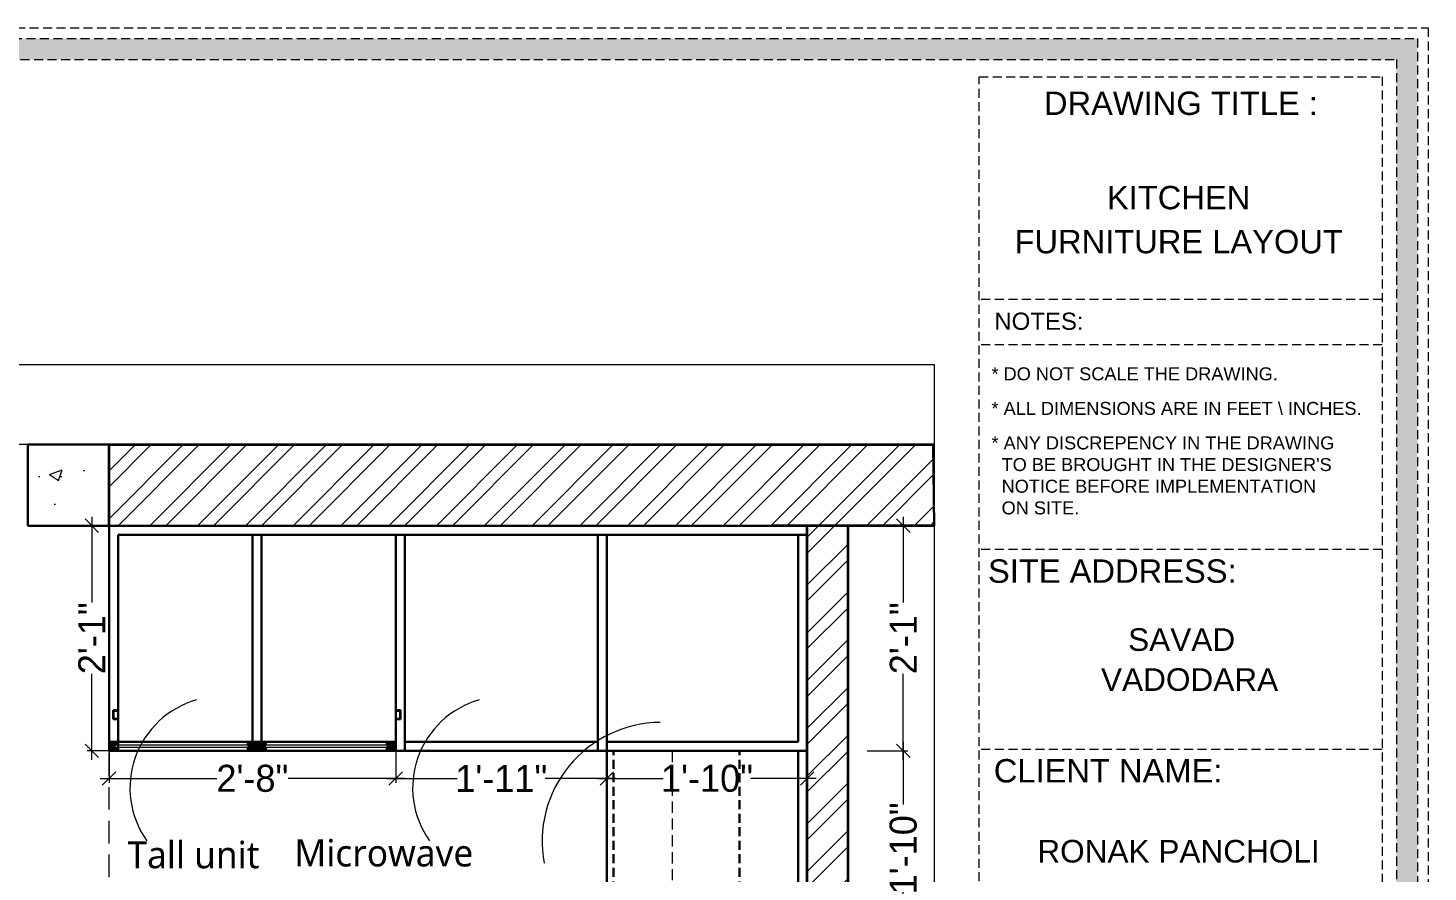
# Model space of a CAD drawing. Header units: millimetres. Extents: x 56222 to 3066687, y -650199 to -121287.
# Drawn here: x 139157.1 to 139312.5, y -185588.2 to -185494.5 of the extents above; entities that cross this region are included whole.
import ezdxf
from ezdxf.enums import TextEntityAlignment as Align

# ---------------------------------------------------------------- set-up
doc = ezdxf.new("R2010")
doc.units = ezdxf.units.MM
doc.header["$MEASUREMENT"] = 0
doc.header["$PDMODE"] = 35
for name, pattern in [('DASHED', [0.75, 0.5, -0.25]), ('DASHED2', [0.375, 0.25, -0.125]), ('DASHEDX2', [1.5, 1, -0.5]), ('HIDDEN', [0.375, 0.25, -0.125])]:
    doc.linetypes.add(name, pattern=pattern)
doc.layers.get('Defpoints').update_dxf_attribs({"color": 220})
doc.layers.add('AR HATCH-7', color=7, linetype='Continuous')
for name, color, linetype, lineweight in [('COLUMN', 1, 'Continuous', 30), ('Dimension', 10, 'DASHEDX2', 20), ('FIRST FLOOR ( DW_RAIL )', 7, 'Continuous', 9), ('FUR1', 22, 'Continuous', 0), ('FURNITURE', 32, 'Continuous', 9), ('furniture dimensions', 1, 'DASHED', 0), ('FURNITURE-1', 252, 'Continuous', 13), ('GROUND FLOOR', 7, 'Continuous', 9), ('Labelling', 1, 'Continuous', 25), ('NAME PLATE', 7, 'Continuous', 25), ('wall', 7, 'Continuous', 30)]:
    doc.layers.add(name, color=color, linetype=linetype, lineweight=lineweight)
doc.layers.add('hatch', color=250, linetype='Continuous', lineweight=9, transparency=0.5)
doc.styles.add('Arial', font='arial.ttf')
doc.styles.add('century g', font='GOTHIC.TTF')
doc.styles.add('style4', font='ARIALN.TTF')
doc.dimstyles.new('Archana', dxfattribs={"dimtxt": 2, "dimasz": 0.75, "dimexe": 0.5, "dimexo": 0.5, "dimgap": 0, "dimtad": 0, "dimzin": 0, "dimdsep": 46, "dimlunit": 4, "dimtxsty": 'century g', "dimblk": 'OBLIQUE', "dimcen": 0, "dimdle": 1, "dimclrd": 256, "dimclre": 256, "dimclrt": 256, "dimadec": 0, "dimazin": 0, "dimtfac": 1, "dimtofl": 0, "dimtmove": 1, "dimatfit": 3, "dimfxl": 1, "dimfxlon": 1, "dimtolj": 1, "dimtzin": 0, "dimlwd": -1, "dimlwe": -1, "dimarcsym": 0})
pattern_1 = [(45, (-1053.8195, -1477.3714), (-2.65165043, 2.65165043), []), (45, (-1052.0518, -1477.3714), (-2.65165043, 2.65165043), [])]

# ---------------------------------------------------------------- blocks, each defined once
blk = doc.blocks.new('_Oblique')
at = {"layer": 'wall', "color": 0, "lineweight": -2}
blk.add_line((-0.5, -0.5), (0.5, 0.5), dxfattribs=at)
blk = doc.blocks.new('*D673')
at = {"layer": 'Defpoints', "color": 0, "linetype": 'Continuous', "lineweight": 30, "transparency": 16777216}
for p in [(139166.13, -185573.74), (139197.95, -185573.74), (139197.95, -185577.81)]:
    blk.add_point(p, dxfattribs=at)
at = {"layer": 'furniture dimensions', "color": 5, "linetype": 'ByBlock', "transparency": 16777216}
blk.add_line((139166.13, -185574.24), (139166.13, -185578.31), dxfattribs=at)
at = {"layer": 'furniture dimensions', "color": 5, "linetype": 'Continuous', "transparency": 16777216}
for p, q in [((139197.95, -185574.24), (139197.95, -185578.31)), ((139165.13, -185577.81), (139178.09, -185577.81)), ((139198.95, -185577.81), (139186, -185577.81))]:
    blk.add_line(p, q, dxfattribs=at)
at = {"layer": 'furniture dimensions', "color": 5, "linetype": 'Continuous', "transparency": 16777216, "xscale": 1.5, "yscale": 1.5, "zscale": 1.5, "rotation": 180}
blk.add_blockref('_Oblique', (139166.13, -185577.81), dxfattribs=at)
at = {"layer": 'furniture dimensions', "color": 5, "linetype": 'Continuous', "transparency": 16777216, "xscale": 1.5, "yscale": 1.5, "zscale": 1.5}
blk.add_blockref('_Oblique', (139197.95, -185577.81), dxfattribs=at)
at = {"layer": 'furniture dimensions', "linetype": 'Continuous', "lineweight": 0, "transparency": 16777216, "insert": (139182.04, -185577.81), "char_height": 3, "attachment_point": 5, "style": 'century g'}
blk.add_mtext('\\A1;2\'-8"', dxfattribs=at)
blk = doc.blocks.new('*D653')
at = {"layer": 'Defpoints', "color": 0, "linetype": 'Continuous', "lineweight": 30, "transparency": 16777216}
for p in [(139221.38, -185574.74), (139243.63, -185574.74), (139243.63, -185577.81)]:
    blk.add_point(p, dxfattribs=at)
at = {"layer": 'furniture dimensions', "color": 5, "linetype": 'ByBlock', "transparency": 16777216}
blk.add_line((139221.38, -185575.24), (139221.38, -185578.31), dxfattribs=at)
at = {"layer": 'furniture dimensions', "color": 5, "linetype": 'Continuous', "transparency": 16777216}
for p, q in [((139243.63, -185575.24), (139243.63, -185578.31)), ((139220.38, -185577.81), (139227.63, -185577.81)), ((139244.63, -185577.81), (139237.38, -185577.81))]:
    blk.add_line(p, q, dxfattribs=at)
at = {"layer": 'furniture dimensions', "color": 5, "linetype": 'Continuous', "transparency": 16777216, "xscale": 1.5, "yscale": 1.5, "zscale": 1.5, "rotation": 180}
blk.add_blockref('_Oblique', (139221.38, -185577.81), dxfattribs=at)
at = {"layer": 'furniture dimensions', "color": 5, "linetype": 'Continuous', "transparency": 16777216, "xscale": 1.5, "yscale": 1.5, "zscale": 1.5}
blk.add_blockref('_Oblique', (139243.63, -185577.81), dxfattribs=at)
at = {"layer": 'furniture dimensions', "linetype": 'Continuous', "lineweight": 0, "transparency": 16777216, "insert": (139232.51, -185577.81), "char_height": 3, "attachment_point": 5, "style": 'century g'}
blk.add_mtext('\\A1;1\'-10"', dxfattribs=at)
blk = doc.blocks.new('*D654')
at = {"layer": 'Defpoints', "color": 0, "linetype": 'Continuous', "lineweight": 30, "transparency": 16777216}
for p in [(139250.78, -185549.74), (139243.63, -185574.74), (139254.3, -185574.74)]:
    blk.add_point(p, dxfattribs=at)
at = {"layer": 'furniture dimensions', "color": 5, "linetype": 'Continuous', "transparency": 16777216}
for p, q in [((139254.3, -185548.74), (139254.3, -185558.28)), ((139254.3, -185575.74), (139254.3, -185566.19)), ((139250.3, -185574.74), (139254.8, -185574.74))]:
    blk.add_line(p, q, dxfattribs=at)
at = {"layer": 'furniture dimensions', "color": 5, "linetype": 'ByBlock', "transparency": 16777216}
blk.add_line((139251.28, -185549.74), (139254.8, -185549.74), dxfattribs=at)
at = {"layer": 'furniture dimensions', "color": 5, "linetype": 'Continuous', "transparency": 16777216, "xscale": 1.5, "yscale": 1.5, "zscale": 1.5}
for p, rotation in [((139254.3, -185549.74), 90), ((139254.3, -185574.74), 270)]:
    blk.add_blockref('_Oblique', p, dxfattribs=dict(at, rotation=rotation))
at = {"layer": 'furniture dimensions', "linetype": 'Continuous', "lineweight": 0, "transparency": 16777216, "insert": (139254.3, -185562.24), "char_height": 3, "attachment_point": 5, "rotation": 90, "style": 'century g'}
blk.add_mtext('\\A1;2\'-1"', dxfattribs=at)
blk = doc.blocks.new('*D655')
at = {"layer": 'Defpoints', "color": 0, "linetype": 'Continuous', "lineweight": 30, "transparency": 16777216}
for p in [(139243.63, -185574.74), (139243.63, -185596.4), (139254.3, -185596.4)]:
    blk.add_point(p, dxfattribs=at)
at = {"layer": 'furniture dimensions', "color": 5, "linetype": 'Continuous', "transparency": 16777216}
for p, q in [((139254.3, -185573.74), (139254.3, -185580.69)), ((139254.3, -185597.4), (139254.3, -185590.45)), ((139250.3, -185596.4), (139254.8, -185596.4))]:
    blk.add_line(p, q, dxfattribs=at)
at = {"layer": 'furniture dimensions', "color": 5, "linetype": 'ByBlock', "transparency": 16777216}
blk.add_line((139250.3, -185574.74), (139254.8, -185574.74), dxfattribs=at)
at = {"layer": 'furniture dimensions', "color": 5, "linetype": 'Continuous', "transparency": 16777216, "xscale": 1.5, "yscale": 1.5, "zscale": 1.5}
for p, rotation in [((139254.3, -185574.74), 90), ((139254.3, -185596.4), 270)]:
    blk.add_blockref('_Oblique', p, dxfattribs=dict(at, rotation=rotation))
at = {"layer": 'furniture dimensions', "linetype": 'Continuous', "lineweight": 0, "transparency": 16777216, "insert": (139254.3, -185585.57), "char_height": 3, "attachment_point": 5, "rotation": 90, "style": 'century g'}
blk.add_mtext('\\A1;1\'-10"', dxfattribs=at)
blk = doc.blocks.new('*D659')
at = {"layer": 'Defpoints', "color": 0, "linetype": 'Continuous', "lineweight": 30, "transparency": 16777216}
for p in [(139167.13, -185549.74), (139164.21, -185574.74), (139167.13, -185574.74)]:
    blk.add_point(p, dxfattribs=at)
at = {"layer": 'furniture dimensions', "color": 5, "linetype": 'Continuous', "transparency": 16777216}
for p, q in [((139164.21, -185548.74), (139164.21, -185558.28)), ((139164.21, -185575.74), (139164.21, -185566.19)), ((139166.63, -185574.74), (139163.71, -185574.74))]:
    blk.add_line(p, q, dxfattribs=at)
at = {"layer": 'furniture dimensions', "color": 5, "linetype": 'ByBlock', "transparency": 16777216}
blk.add_line((139166.63, -185549.74), (139163.71, -185549.74), dxfattribs=at)
at = {"layer": 'furniture dimensions', "color": 5, "linetype": 'Continuous', "transparency": 16777216, "xscale": 1.5, "yscale": 1.5, "zscale": 1.5}
for p, rotation in [((139164.21, -185549.74), 90), ((139164.21, -185574.74), 270)]:
    blk.add_blockref('_Oblique', p, dxfattribs=dict(at, rotation=rotation))
at = {"layer": 'furniture dimensions', "linetype": 'Continuous', "lineweight": 0, "transparency": 16777216, "insert": (139164.21, -185562.24), "char_height": 3, "attachment_point": 5, "rotation": 90, "style": 'century g'}
blk.add_mtext('\\A1;2\'-1"', dxfattribs=at)
blk = doc.blocks.new('*D670')
at = {"layer": 'Defpoints', "color": 0, "linetype": 'Continuous', "lineweight": 30, "transparency": 16777216}
for p in [(139197.95, -185574.74), (139221.38, -185574.74), (139221.38, -185577.81)]:
    blk.add_point(p, dxfattribs=at)
at = {"layer": 'furniture dimensions', "color": 5, "linetype": 'ByBlock', "transparency": 16777216}
blk.add_line((139197.95, -185575.24), (139197.95, -185578.31), dxfattribs=at)
at = {"layer": 'furniture dimensions', "color": 5, "linetype": 'Continuous', "transparency": 16777216}
for p, q in [((139221.38, -185575.24), (139221.38, -185578.31)), ((139196.95, -185577.81), (139204.79, -185577.81)), ((139222.38, -185577.81), (139214.55, -185577.81))]:
    blk.add_line(p, q, dxfattribs=at)
at = {"layer": 'furniture dimensions', "color": 5, "linetype": 'Continuous', "transparency": 16777216, "xscale": 1.5, "yscale": 1.5, "zscale": 1.5, "rotation": 180}
blk.add_blockref('_Oblique', (139197.95, -185577.81), dxfattribs=at)
at = {"layer": 'furniture dimensions', "color": 5, "linetype": 'Continuous', "transparency": 16777216, "xscale": 1.5, "yscale": 1.5, "zscale": 1.5}
blk.add_blockref('_Oblique', (139221.38, -185577.81), dxfattribs=at)
at = {"layer": 'furniture dimensions', "linetype": 'Continuous', "lineweight": 0, "transparency": 16777216, "insert": (139209.67, -185577.81), "char_height": 3, "attachment_point": 5, "style": 'century g'}
blk.add_mtext('\\A1;1\'-11"', dxfattribs=at)

msp = doc.modelspace()

# ---------------------------------------------------------------- hatches: boundary and pattern name
at = {"lineweight": 5, "ltscale": 4, "true_color": 0xc7c8ca}
h = msp.add_hatch(color=9, dxfattribs=at)
h.dxf.hatch_style = 1
h.paths.add_polyline_path([(139166.6, -185573.74), (139166.6, -185574.74), (139166.13, -185574.74), (139166.13, -185573.74)])
h.paths.add_polyline_path([(139167.13, -185573.74), (139167.13, -185574.12), (139166.88, -185574.12), (139166.88, -185574.36), (139167.13, -185574.36), (139167.13, -185574.74), (139166.6, -185574.74), (139166.6, -185573.74)])
h = msp.add_hatch(color=9, dxfattribs=at)
h.dxf.hatch_style = 1
h.paths.add_polyline_path([(139182.07, -185573.74), (139182.07, -185574.74), (139182.54, -185574.74), (139182.54, -185573.74)])
h.paths.add_polyline_path([(139181.54, -185573.74), (139181.54, -185574.12), (139181.79, -185574.12), (139181.79, -185574.36), (139181.54, -185574.36), (139181.54, -185574.74), (139182.07, -185574.74), (139182.07, -185573.74)])
h = msp.add_hatch(color=9, dxfattribs=at)
h.dxf.hatch_style = 1
h.paths.add_polyline_path([(139183.02, -185573.74), (139183.02, -185574.74), (139182.54, -185574.74), (139182.54, -185573.74)])
h.paths.add_polyline_path([(139183.54, -185573.74), (139183.54, -185574.12), (139183.29, -185574.12), (139183.29, -185574.36), (139183.54, -185574.36), (139183.54, -185574.74), (139183.02, -185574.74), (139183.02, -185573.74)])
h = msp.add_hatch(color=9, dxfattribs=at)
h.dxf.hatch_style = 1
h.paths.add_polyline_path([(139197.48, -185573.74), (139197.48, -185574.74), (139197.95, -185574.74), (139197.95, -185573.74)])
h.paths.add_polyline_path([(139196.95, -185573.74), (139196.95, -185574.12), (139197.2, -185574.12), (139197.2, -185574.36), (139196.95, -185574.36), (139196.95, -185574.74), (139197.48, -185574.74), (139197.48, -185573.74)])
at = {"layer": 'AR HATCH-7', "lineweight": 18, "true_color": 0x939598, "transparency": 33554610}
h = msp.add_hatch(dxfattribs=at)
h.set_pattern_fill('ANSI32', color=252, scale=10)
h.set_pattern_definition(pattern_1)
h.paths.add_polyline_path([(139121.13, -185540.74), (139069.63, -185540.74), (139069.63, -185549.74), (139121.13, -185549.74)])
h.paths.add_polyline_path([(139036.63, -185540.74), (139011.63, -185540.74), (139011.63, -185549.74), (139036.63, -185549.74)])
h.paths.add_polyline_path([(139011.63, -185555.74), (139002.63, -185555.74), (139002.63, -185578.24), (139011.63, -185578.24), (139011.63, -185566.24)])
h.paths.add_polyline_path([(139011.63, -185650.24), (139002.63, -185650.24), (139002.63, -185668.24), (139011.63, -185668.24)])
h.paths.add_polyline_path([(139044.64, -185632.57), (139044.64, -185622.94), (139038.16, -185622.94), (139038.16, -185632.57)], flags=9)
h.paths.add_polyline_path([(139117.86, -185674.52), (139131.74, -185674.52), (139131.74, -185662.3), (139117.86, -185662.3)], flags=9)
h.paths.add_polyline_path([(139044.85, -185675.67), (139055.68, -185675.67), (139055.68, -185668.62), (139044.85, -185668.62)], flags=9)
h.paths.add_polyline_path([(139043.28, -185649.52), (139063.09, -185649.52), (139063.09, -185637.34), (139043.28, -185637.34)], flags=9)
h.paths.add_polyline_path([(139090.33, -185626.17), (139095.45, -185626.17), (139095.45, -185618.82), (139090.33, -185618.82)], flags=9)
h.paths.add_polyline_path([(139098.05, -185618.25), (139103.16, -185618.25), (139103.16, -185610.9), (139098.05, -185610.9)], flags=9)
h.paths.add_polyline_path([(139106.68, -185626.48), (139112.07, -185626.48), (139112.07, -185619.13), (139106.68, -185619.13)], flags=9)
h.paths.add_polyline_path([(139097.91, -185634.2), (139103.29, -185634.2), (139103.29, -185626.85), (139097.91, -185626.85)], flags=9)
h.paths.add_polyline_path([(139081.19, -185657.82), (139120.54, -185657.82), (139120.54, -185642.75), (139081.19, -185642.75)], flags=9)
h.paths.add_polyline_path([(139257.47, -185567.07), (139257.47, -185557.43), (139250.99, -185557.43), (139250.99, -185567.07)], flags=9)
h.paths.add_polyline_path([(139257.43, -185591.79), (139257.43, -185579.84), (139250.96, -185579.84), (139250.96, -185591.79)], flags=9)
h.paths.add_polyline_path([(139257.43, -185613.46), (139257.43, -185601.51), (139250.96, -185601.51), (139250.96, -185613.46)], flags=9)
h.paths.add_polyline_path([(139257.43, -185635.12), (139257.43, -185623.18), (139250.96, -185623.18), (139250.96, -185635.12)], flags=9)
h.paths.add_polyline_path([(139257.43, -185664.08), (139257.43, -185654.44), (139250.96, -185654.44), (139250.96, -185664.08)], flags=9)
h.paths.add_polyline_path([(139200, -185635.39), (139219.8, -185635.39), (139219.8, -185623.21), (139200, -185623.21)], flags=9)
h.paths.add_polyline_path([(139199.21, -185663.93), (139214.14, -185663.93), (139214.14, -185656.88), (139199.21, -185656.88)], flags=9)
h = msp.add_hatch(dxfattribs=at)
h.set_pattern_fill('ANSI32', color=252, scale=10)
h.set_pattern_definition(pattern_1)
h.paths.add_polyline_path([(139257.63, -185540.74), (139166.13, -185540.74), (139166.13, -185549.74), (139239.63, -185549.74), (139257.71, -185549.74)])
h.paths.add_polyline_path([(139248.13, -185549.74), (139243.63, -185549.74), (139243.63, -185678.74), (139248.13, -185678.74)])
h.paths.add_polyline_path([(139257.71, -185678.74), (139219.63, -185678.74), (139219.63, -185683.24), (139257.71, -185683.29)])
at = {"layer": 'Dimension', "true_color": 0xd39e00}
h = msp.add_hatch(color=42, dxfattribs=at)
h.paths.add_polyline_path([(138978.46, -185495.65), (138978.46, -185729.98), (139311.38, -185729.98), (139311.38, -185495.65)])
h.paths.add_polyline_path([(138980.8, -185497.99), (139309.04, -185497.99), (139309.04, -185727.64), (138980.8, -185727.64)], flags=16)
at = {"layer": 'FURNITURE-1', "lineweight": 18, "true_color": 0xc7c8ca, "transparency": 33554610}
h = msp.add_hatch(dxfattribs=at)
h.set_pattern_fill('AR-CONC', color=9, scale=2)
h.set_pattern_definition([(50, (-1053.82, -1477.371), (14.34520365, -1.2550427), [1.5, -16.5]), (355, (-1053.82, -1477.371), (-2.7750267, 15.0438427), [1.2, -13.2]), (100.4514445, (-1052.624, -1477.476), (11.5701769, 13.7887998), [1.2748038, -14.0228422]), (46.1842, (-1053.82, -1473.371), (21.3448266, -3.3103856), [2.25, -24.75]), (96.635635, (-1052.04, -1473.647), (18.693239, 19.482372), [1.9122068, -21.0342752]), (351.184164, (-1053.82, -1473.371), (18.693239, 19.482372), [1.8, -19.8]), (21, (-1051.82, -1474.371), (11.93814104, -8.0523778), [1.5, -16.5]), (326, (-1051.82, -1474.371), (4.8663066, 14.5030009), [1.2, -13.2]), (71.451445, (-1050.825, -1475.042), (16.8044475, 6.45062306), [1.2748038, -14.0228422]), (37.5, (-1053.8195, -1477.3714), (0.24319711, 6.65787708), [0, -13.04, 0, -13.4, 0, -13.25]), (7.5, (-1053.8195, -1477.371), (5.26139075, 7.88823424), [0, -7.64, 0, -12.74, 0, -5.05]), (327.5, (-1058.2795, -1477.3714), (10.67644872, -0.45109743), [0, -5, 0, -15.6, 0, -20.7]), (317.5, (-1060.2795, -1477.371), (11.6637234, 2.00209965), [0, -6.5, 0, -10.36, 0, -14.7])])
h.paths.add_polyline_path([(139166.13, -185540.74), (139157.13, -185540.74), (139157.13, -185543.74), (139157.13, -185549.74), (139166.13, -185549.74)])
h.paths.add_polyline_path([(139011.63, -185540.74), (139002.63, -185540.74), (139002.63, -185555.74), (139011.63, -185555.74)])
h.paths.add_polyline_path([(139011.63, -185668.24), (139002.63, -185668.24), (139002.63, -185683.24), (139011.63, -185683.24)])

# ---------------------------------------------------------------- linework, layer by layer
at = {"layer": 'COLUMN'}
msp.add_lwpolyline([(139157.13, -185540.74), (139166.13, -185540.74), (139166.13, -185549.74), (139157.13, -185549.74)], close=True, dxfattribs=at)
msp.add_lwpolyline([(139257.71, -185549.74), (139257.71, -185549.74), (139257.63, -185540.74), (139257.71, -185540.74)], dxfattribs=at)
at = {"layer": 'Dimension', "color": 42, "true_color": 0xd39e00}
for p, q in [((139307.46, -185524.63, 0.12), (139262.73, -185524.63, 0.12)), ((139307.46, -185529.67, 0.12), (139262.73, -185529.67, 0.12)), ((139307.46, -185552.4, 0.12), (139262.73, -185552.4, 0.12)), ((139307.46, -185574.58, 0.12), (139262.73, -185574.58, 0.12))]:
    msp.add_line(p, q, dxfattribs=at)
at = {"layer": 'Dimension', "color": 42, "true_color": 0xd39e00, "elevation": 0.12}
for points in [[(138977.3, -185494.48), (139312.55, -185494.48), (139312.55, -185731.15), (138977.3, -185731.15)], [(138978.46, -185495.65), (139311.38, -185495.65), (139311.38, -185729.98), (138978.46, -185729.98)], [(138980.8, -185497.99), (139309.04, -185497.99), (139309.04, -185727.64), (138980.8, -185727.64)], [(139262.73, -185725.72), (139262.73, -185499.91), (139307.46, -185499.91), (139307.46, -185725.72)]]:
    msp.add_lwpolyline(points, close=True, dxfattribs=at)
at = {"layer": 'FIRST FLOOR ( DW_RAIL )', "lineweight": 0}
msp.add_lwpolyline([(138989.14, -185531.84), (139257.71, -185531.84), (139257.71, -185693.76), (138989.14, -185693.76)], close=True, dxfattribs=at)
at = {"layer": 'FUR1', "color": 252, "true_color": 0x939598}
for centre, radius, start, end in [((139178.6, -185578.86), 10.15, 105.7249, 215.3755), ((139209.98, -185578.86), 10.15, 105.7249, 215.3755), ((139227.43, -185584.81), 13.23, 90.5737, 190.5255)]:
    msp.add_arc(centre, radius, start, end, dxfattribs=at)
at = {"layer": 'FURNITURE', "lineweight": 30}
for p, q in [((139243.63, -185549.74), (139166.13, -185549.74)), ((139166.13, -185549.74), (139166.13, -185574.74)), ((139243.63, -185550.74), (139167.13, -185550.74)), ((139167.13, -185550.74), (139167.13, -185574.74)), ((139182.04, -185573.74), (139182.04, -185550.74)), ((139183.04, -185573.74), (139183.04, -185550.74)), ((139197.95, -185550.74), (139197.95, -185574.74)), ((139198.95, -185550.74), (139198.95, -185574.74)), ((139220.38, -185574.74), (139220.38, -185550.74)), ((139221.38, -185574.74), (139221.38, -185550.74)), ((139242.63, -185550.74), (139242.63, -185573.74)), ((139243.63, -185549.74), (139243.63, -185574.74)), ((139166.6, -185570.24), (139166.6, -185571.24)), ((139166.6, -185570.24), (139167.13, -185570.24)), ((139198.48, -185570.24), (139197.95, -185570.24)), ((139198.48, -185570.24), (139198.48, -185571.24)), ((139166.6, -185571.24), (139167.13, -185571.24)), ((139198.48, -185571.24), (139197.95, -185571.24)), ((139167.13, -185573.74), (139166.13, -185573.74)), ((139197.95, -185573.74), (139166.13, -185573.74)), ((139167.13, -185573.74), (139197.95, -185573.74)), ((139193.13, -185573.74), (139167.13, -185573.74)), ((139168.13, -185573.74), (139168.13, -185573.74)), ((139182.04, -185573.74), (139183.04, -185573.74)), ((139198.95, -185573.74), (139220.38, -185573.74)), ((139220.38, -185573.74), (139219.63, -185573.74)), ((139221.38, -185573.74), (139242.63, -185573.74)), ((139243.63, -185573.74), (139243.63, -185574.74)), ((139193.13, -185574.74), (139166.13, -185574.74)), ((139197.95, -185574.74), (139166.13, -185574.74)), ((139190.63, -185574.74), (139243.63, -185574.74)), ((139221.38, -185678.74), (139221.38, -185574.74)), ((139242.63, -185574.74), (139242.63, -185639.73)), ((139243.63, -185574.74), (139243.63, -185639.73))]:
    msp.add_line(p, q, dxfattribs=at)
at = {"layer": 'FURNITURE', "linetype": 'ByBlock', "lineweight": 30}
for p, q in [((139181.79, -185574.12), (139181.54, -185574.12)), ((139181.79, -185574.36), (139181.79, -185574.12)), ((139183.29, -185574.36), (139183.29, -185574.12)), ((139183.29, -185574.12), (139183.54, -185574.12)), ((139197.2, -185574.12), (139196.95, -185574.12)), ((139197.2, -185574.36), (139197.2, -185574.12)), ((139181.54, -185574.36), (139181.79, -185574.36)), ((139183.54, -185574.36), (139183.29, -185574.36)), ((139196.95, -185574.36), (139197.2, -185574.36))]:
    msp.add_line(p, q, dxfattribs=at)
at = {"layer": 'FURNITURE', "lineweight": 25}
for p, q in [((139219.63, -185573.74), (139220.38, -185573.74)), ((139221.38, -185573.74), (139242.63, -185573.74))]:
    msp.add_line(p, q, dxfattribs=at)
at = {"layer": 'FURNITURE', "color": 3, "linetype": 'DASHEDX2', "lineweight": 30}
for p, q in [((139222.13, -185639.73), (139222.13, -185574.74)), ((139236.13, -185639.73), (139236.13, -185574.74))]:
    msp.add_line(p, q, dxfattribs=at)
at = {"layer": 'FURNITURE', "linetype": 'HIDDEN', "lineweight": 18, "ltscale": 5}
msp.add_line((139228.63, -185574.74), (139228.63, -185639.73), dxfattribs=at)
at = {"layer": 'FURNITURE', "color": 3, "lineweight": 30}
for points in [[(139166.63, -185570.28), (139166.63, -185571.19), (139167.13, -185571.19), (139167.13, -185570.28)], [(139198.45, -185570.28), (139198.45, -185571.19), (139197.95, -185571.19), (139197.95, -185570.28)]]:
    msp.add_lwpolyline(points, close=True, dxfattribs=at)
at = {"layer": 'FURNITURE', "linetype": 'ByBlock', "lineweight": 30}
for points in [[(139167.13, -185574.12), (139167.13, -185573.74), (139166.13, -185573.74), (139166.13, -185574.74), (139167.13, -185574.74), (139167.13, -185574.36)], [(139181.54, -185574.12), (139181.54, -185573.74), (139182.54, -185573.74), (139182.54, -185574.74), (139181.54, -185574.74), (139181.54, -185574.36)], [(139183.54, -185574.12), (139183.54, -185573.74), (139182.54, -185573.74), (139182.54, -185574.74), (139183.54, -185574.74), (139183.54, -185574.36)], [(139196.95, -185574.12), (139196.95, -185573.74), (139197.95, -185573.74), (139197.95, -185574.74), (139196.95, -185574.74), (139196.95, -185574.36)]]:
    msp.add_lwpolyline(points, dxfattribs=at)
at = {"layer": 'furniture dimensions', "color": 4, "linetype": 'ByBlock'}
for p, q in [((139197.2, -185574.12), (139166.88, -185574.12)), ((139197.2, -185574.36), (139166.88, -185574.36))]:
    msp.add_line(p, q, dxfattribs=at)
at = {"layer": 'furniture dimensions', "linetype": 'ByBlock'}
msp.add_line((139243.63, -185573.74), (139243.63, -185574.74), dxfattribs=at)
msp.add_line((139243.63, -185573.74), (139243.63, -185574.74), dxfattribs=at)
at = {"layer": 'GROUND FLOOR'}
for p, q in [((139257.71, -185540.74), (139002.63, -185540.74)), ((139157.13, -185540.74), (139157.13, -185549.74)), ((139166.13, -185540.74), (139166.13, -185549.74)), ((139239.63, -185549.74), (139157.13, -185549.74)), ((139257.71, -185549.74), (139244.13, -185549.74))]:
    msp.add_line(p, q, dxfattribs=at)
at = {"layer": 'hatch', "lineweight": 35, "transparency": 33554687}
for p, q in [((139166.13, -185540.74), (139257.71, -185540.74)), ((139166.13, -185549.74), (139166.13, -185540.74)), ((139257.71, -185549.74), (139239.63, -185549.74)), ((139243.63, -185678.74), (139243.63, -185549.74)), ((139248.13, -185549.74), (139248.13, -185678.74))]:
    msp.add_line(p, q, dxfattribs=at)
at = {"layer": 'Labelling', "color": 251, "linetype": 'DASHED2', "lineweight": 0, "ltscale": 10, "true_color": 0x636466}
msp.add_line((139166.13, -185693.76), (139166.13, -185549.74), dxfattribs=at)

# ---------------------------------------------------------------- texts
at = {"layer": 'FUR1', "color": 1, "char_height": 3, "width": 28.4543, "attachment_point": 5, "style": 'style4'}
for s, insert in [('{\\fMalgun Gothic|b0|i0|c0|p34;Tall unit}', (139175.5, -185586.3)), ('{\\fMalgun Gothic|b0|i0|c0|p34;Microwave \\Pand oven}', (139196.63, -185588.6))]:
    msp.add_mtext(s, dxfattribs=dict(at, insert=insert))
at = {"layer": 'NAME PLATE', "style": 'Arial'}
for s, height, p in [('DRAWING TITLE : ', 2.5952, (139285.62, -185504.14, 0.12)), ('KITCHEN', 2.595, (139284.86, -185514.61, 0.12)), ('FURNITURE LAYOUT', 2.5952, (139284.87, -185519.5, 0.12)), ('NOTES:', 1.907, (139269.36, -185527.99, 0.12)), ('SITE ADDRESS:', 2.5952, (139277.5, -185556.08, 0.12)), (' SAVAD ', 2.509, (139285.2, -185563.64)), ('VADODARA', 2.509, (139286.08, -185568.08)), ('CLIENT NAME:', 2.5952, (139277.03, -185578.25, 0.12)), ('RONAK PANCHOLI    ', 2.5087, (139286.8, -185587.14))]:
    msp.add_text(s, height=height, dxfattribs=at).set_placement(p, align=Align.CENTER)
at = {"layer": 'NAME PLATE', "char_height": 1.4422, "width": 55.7197, "attachment_point": 1, "style": 'Arial'}
for s, insert in [('* DO NOT SCALE THE DRAWING.', (139264.09, -185532.16, 0.12)), ('* ALL DIMENSIONS ARE IN FEET \\\\ INCHES.', (139264.09, -185536, 0.12)), ("* ANY DISCREPENCY IN THE DRAWING \\P  TO BE BROUGHT IN THE DESIGNER'S\\P  NOTICE BEFORE IMPLEMENTATION \\P  ON SITE.", (139264.09, -185539.83, 0.12))]:
    msp.add_mtext(s, dxfattribs=dict(at, insert=insert))

# ---------------------------------------------------------------- dimensions: what is measured, and where the dimension line sits
at = {"layer": 'furniture dimensions', "color": 5, "linetype": 'Continuous', "lineweight": 0}
for base, p1, p2, angle, picture, middle in [((139164.21, -185574.74), (139167.13, -185549.74), (139167.13, -185574.74), 90, '*D659', (139164.21, -185562.24)), ((139254.3, -185574.74), (139250.78, -185549.74), (139243.63, -185574.74), 270, '*D654', (139254.3, -185562.24)), ((139254.3, -185596.4), (139243.63, -185574.74), (139243.63, -185596.4), 270, '*D655', (139254.3, -185585.57))]:
    dim = msp.add_linear_dim(base=base, p1=p1, p2=p2, angle=angle, dimstyle='Archana', override={"dimtxt": 3, "dimasz": 1.5, "dimdec": 0, "dimclrd": 5, "dimclre": 5, "dimfxl": 4}, dxfattribs=at)
    dim.commit()
    dim.dimension.update_dxf_attribs({"geometry": picture, "text_midpoint": middle})
for base, p1, p2, picture, middle in [((139197.95, -185577.81), (139166.13, -185573.74), (139197.95, -185573.74), '*D673', (139182.04, -185577.81)), ((139221.38, -185577.81), (139197.95, -185574.74), (139221.38, -185574.74), '*D670', (139209.67, -185577.81)), ((139243.63, -185577.81), (139221.38, -185574.74), (139243.63, -185574.74), '*D653', (139232.51, -185577.81))]:
    dim = msp.add_linear_dim(base=base, p1=p1, p2=p2, dimstyle='Archana', override={"dimtxt": 3, "dimasz": 1.5, "dimdec": 0, "dimclrd": 5, "dimclre": 5, "dimfxl": 4}, dxfattribs=at)
    dim.commit()
    dim.dimension.update_dxf_attribs({"geometry": picture, "text_midpoint": middle})

doc.saveas('drawing.dxf')
